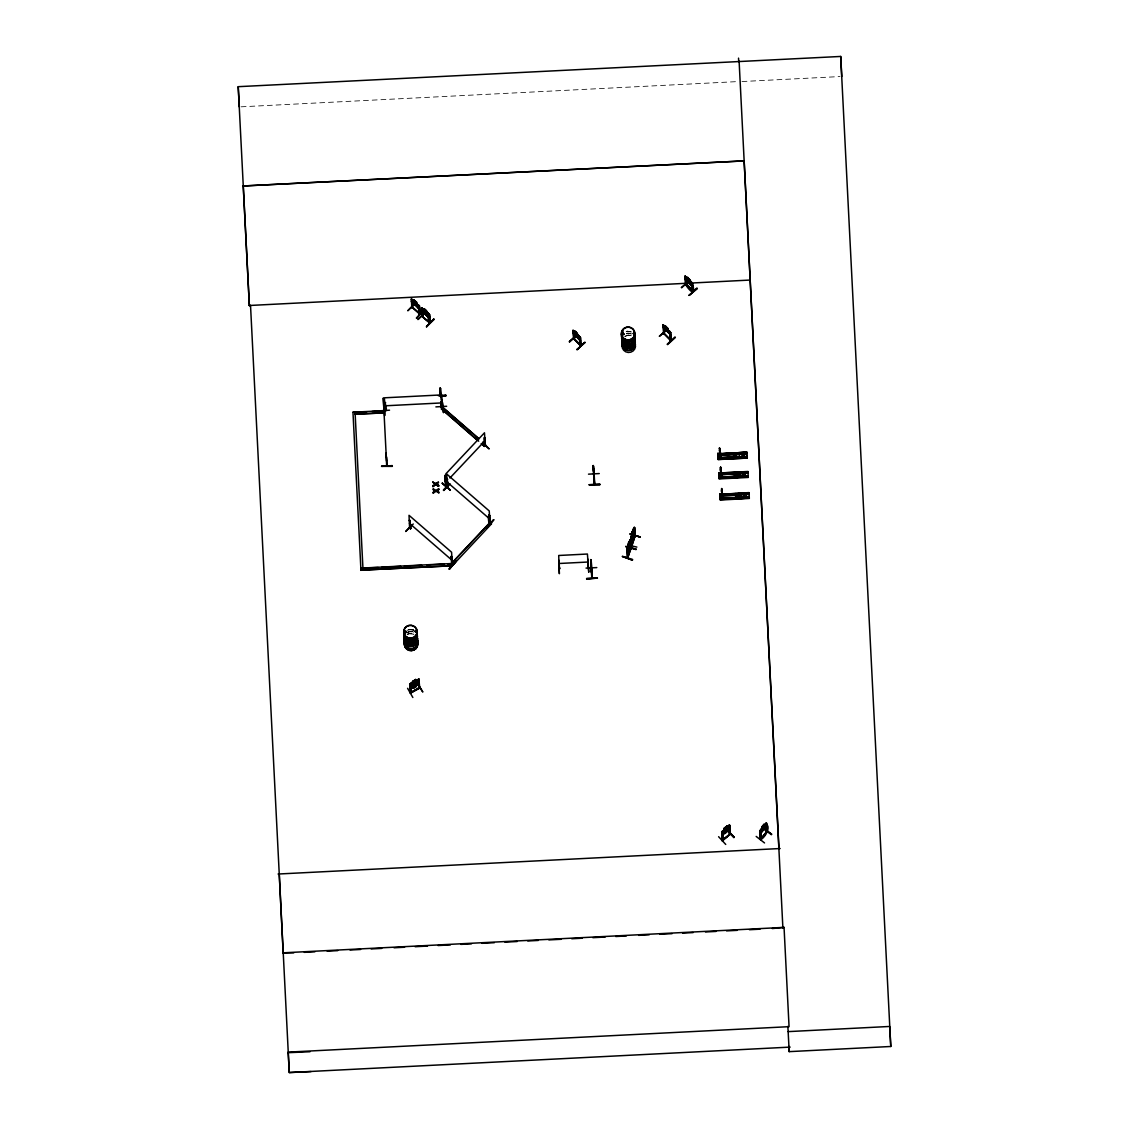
<?xml version="1.0" encoding="UTF-8"?>
<svg xmlns="http://www.w3.org/2000/svg" width="1129" height="1129" viewBox="0 0 1129 1129"><rect width="100%" height="100%" fill="white"/><g stroke="black" fill="none" stroke-linecap="round" stroke-linejoin="round"><path stroke-width="0.75" stroke-dasharray="5 3.75" d="M624.873 336.244L628.204 335.172L631.619 335.892M407.047 632.508L410.406 631.337L413.877 632.042A6.689 6.435 -3.1 0 0 407.117 632.452M626.214 331.404L631.407 331.799A6.718 6.464 -3.1 0 0 626.256 331.376M626.369 333.478A6.703 6.449 -3.1 0 1 631.492 333.874A6.718 6.464 -3.1 0 0 626.369 333.619L629.883 333.323M626.341 333.535L628.091 333.224M241.084 106.818L738.041 81.57M741.965 81.542L840.018 76.56M413.764 630.024L408.543 629.629A6.703 6.449 -3.1 0 1 413.694 630.01M412.198 631.563L413.891 632.141M408.599 629.996A6.703 6.449 -3.1 0 1 413.708 630.377M406.948 630.504A6.816 6.548 -3.1 0 1 413.75 630.151M407.132 632.776A6.689 6.435 -3.1 0 1 413.821 632.438M407.216 634.427A6.703 6.449 -3.1 0 1 413.92 634.089M626.27 331.743A6.718 6.464 -3.1 0 1 631.407 332.138M626.383 333.817A6.703 6.449 -3.1 0 1 631.506 334.198M626.454 335.623A6.816 6.548 -3.1 0 1 629.982 335.44M624.901 336.555A6.718 6.464 -3.1 0 1 631.619 336.216M626.468 335.468A6.718 6.464 -3.1 0 1 631.605 335.849M408.783 633.736L407.146 634.47A6.816 6.548 -3.1 0 1 413.976 634.244L408.769 633.722"/><path stroke-width="1.5" d="M419.663 314.215L412.198 306.919M410.688 528.499L409.531 519.919L410.688 528.541L409.869 527.553M418.986 313.707L418.746 305.324L418.944 313.749C421.879 317.066 418.167 299.425 419.325 308.443L418.422 308.556M419.974 313.876L412.057 307.215L411.789 302.417M424.25 309.741L421.54 307.737L421.95 316.007M422.938 316.656L422.585 310.249M421.865 316.289L430.064 322.767L429.641 314.751C427.538 311.745 428.103 325.067 429.486 321.836M430.064 322.711L428.992 322.047M447.973 487.474L447.267 486.528M447.352 486.599L448.171 487.587L448.072 482.323M447.267 486.881L448.425 486.966M451.544 564.204L452.277 565.121M452.517 564.556L451.445 564.19L452.503 564.401M489.436 522.826L490.184 523.546L489.746 515.544C487.361 512.27 488.857 526.283 489.421 522.544M745.338 453.886L719.455 455.241M720.542 475.365L720.457 474.561L720.5 475.365M721.614 496.421C721.84 496.026 720.316 495.857 720.344 496.407M387.12 465.656L386.654 457.005M593.713 474.095L593.628 473.46M594.235 475.097L594.207 474.279M594.136 483.494L594.221 484.369M591.031 565.954L591.709 569.298M404.662 631.887L405.424 632.804L406.073 631.817M415.74 632.099L416.53 631.534M622.404 333.478L622.912 334.551L623.674 333.718M624.027 333.817L623.829 334.565M633.171 333.492L634.173 333.055M733.935 455.156L734.104 456.102M735.021 474.251L734.951 475.21M440.917 395.912L441.044 397.309L440.493 388.305L440.508 395.63M440.846 402.305L441.453 406.539M627.315 557.472L626.821 549.273L630.053 539.662L630.674 549.343L631.083 548.087L630.222 540.241L630.264 548.708M628.077 556.865L627.893 545.702M631.069 536.67C628.825 564.077 640.199 514.824 631.647 545.293M634.498 536.106L634.978 536.727L635.345 535.781M635.246 535.583L631.958 545.505L631.506 536.402M635.274 535.795L634.456 527.638L634.964 536.444M580.292 337.486L580.828 346.166L580.504 344.867M573.08 330.36L573.772 338.502L580.969 345.432M663.57 333.14L670.838 340.718M664.007 332.843L664.205 334.071L663.429 325.124L664.332 334.142L663.894 332.843M670.076 340.027L669.737 332.039L670.668 332.462L671.19 340.549L664.318 333.93M663.429 325.124L663.781 333.055L671.106 340.478L670.189 339.871M689.791 280.599L691.131 284L687.688 281.262L686.333 277.395L687.533 278.298L687.476 277.127L692.402 283.379C699.373 308.457 673.293 267.545 692.853 291.691M691.696 283.224C692.684 282.01 692.275 292.552 692.105 290.929M634.554 529.741L631.28 539.45M634.442 529.699L631.704 539.309M384.424 411.422L384.453 410.801M387.176 465.543L387.134 464.823M441.016 396.843L440.917 396.011M622.389 556.555L632.494 560.182L622.404 556.343L632.663 559.462M636.883 547.085L630.885 545.716M718.764 455.283L718.298 455.975M627.272 549.004L627.724 558.121L628.133 556.851M632.311 544.122L632.141 545.335M418.365 680.491C418.774 676.737 419.353 690.906 418.492 687.942L410.18 692.811L419.565 688.125M410.871 684.597C409.601 682.805 411.196 693.756 411.393 692.26M418.506 688.238L419.296 687.674M418.52 687.843L419.734 687.97L418.873 679.051L409.658 684.118L415.726 679.404L415.74 680.575L418.93 679.15M558.982 560.351L559.476 568.48M588.124 567.294L587.687 558.897M412.339 299.834L411.365 299.481L412.508 308.189L412.424 301.429M418.944 313.749L419.325 313.029M422.19 315.739L423.036 316.67L421.992 316.12M409.601 527.892L409.023 515.318L451.586 552.236L452.362 565.192L451.374 556.216L451.572 564.641L451.953 563.921M410.279 528.824L409.629 527.977L410.773 528.259M489.252 523.306L490 523.588M490.254 523.32L489.196 517.999M627.922 546.041L628.02 547.875L628.938 543.021L626.793 549.371M631.704 536.896L633.933 527.737L631.026 536.769M632.085 532.112L631.873 544.136M446.265 486.331L446.096 483.113M484.468 437.431L485.188 445.687L484.539 446.378L484.468 437.431L484.186 446.223L485.258 445.602M628.034 544.347C627.287 549.287 629.036 538.392 629.022 542.724L629.799 540.382M633.242 528.993L632.155 532.225M630.575 540.339L629.926 541.13M634.808 527.737L634.159 528.527M627.357 551.883L630.024 544.319L627.047 552.053M636.177 549.216L625.734 546.464L636.163 549.244M640.228 537.164L629.982 534.017L640.242 536.952M573.419 338.375L574.153 339.504L573.744 331.418C570.964 327.368 583.298 340.859 579.375 336.414M579.967 345.093L579.925 337.148L580.08 345.559M686.079 284.903C684.188 280.698 702.746 302.191 686.559 284.931M686.559 285.072C685.642 267.15 685.628 283.435 686.545 284.635M766.408 823.041L760.494 829.533L759.873 833.47L760.833 833.512L766.633 825.581M559.899 568.734L559.871 568M404.732 631.718L404.69 632.875M404.986 631.45L404.775 632.325M406.327 632.296L404.563 632.607M622.051 333.69L623.279 332.914M622.545 339.744L622.418 340.506M733.935 455.227L734.739 454.295M734.923 474.617L735.727 473.672M737.152 475.38L737.223 474.42M630.024 533.862L640.27 537.009M625.762 546.507L636.036 549.611M756.176 836.42L764.531 842.94M728.911 826.386L729.56 834.754L728.911 826.386L729.884 826.033L729.729 834.373M629.065 542.583L629.474 541.398L627.47 549.498M594.715 484.073L593.656 466.164M729.729 827.726C728.671 830.746 724.776 834.656 721.883 834.613L722.899 834.726M441.524 406.13L441.213 401.966M385.116 410.434L384.396 397.817L441.806 394.896L442.399 407.879L441.383 407.174L442.554 407.837M441.637 407.64L441.453 407.879M627.357 557.571L631.012 548.355L627.71 557.825M759.803 830.746L760.283 839.496L767.043 831.127M767.254 831.833L766.365 831.932M633.919 527.822L634.399 527.088L634.907 536.741M629.672 540.424L630.165 539.69M630.631 547.946L627.795 557.698M409.756 685.952L410.66 684.343L411.083 692.218M409.898 686.7L411.027 687.18L419.071 681.789L418.182 683.285L410.956 687.251L409.855 686.855M446.265 486.204L447.282 485.95M484.906 445.447L484.454 446.463L485.258 445.405M762.004 827.769L761.017 831.254L765.307 826.132L765.208 824.297L764.079 825.285L764.023 824.311M484.186 446.082L484.891 445.151M405.861 632.55L405.706 631.407M634.159 333.563L633.228 333.605M734.556 456.412L736.179 455.904M737.152 475.295L735.275 475.634M736.094 495.433L737.703 494.939M412.847 697.482L407.597 688.309M386.019 410.377L384.989 410.279M386.033 409.982L386.132 409.968M441.495 407.174C441.185 410.236 442.187 396.519 441.1 399.821M722.066 840.484L729.715 834.627M722.165 840.456L730.153 833.696L729.588 825.073L728.727 825.454L729.588 825.073M723.11 840.018L723.124 839.92M729.503 834.726L730.011 833.696M450.259 490.212L442.314 483.085M719.342 475.365L720.358 475.267M762.019 828.093L764.093 825.624L764.192 827.458L762.117 829.928L761.948 826.781L764.093 824.184L764.178 825.355M761.271 838.96L760.833 830.902L759.93 831.41L760.636 839.736L766.817 832.144M766.309 832.313L765.942 824.212C771.53 826.329 764.926 837.859 760.763 839.581M760.212 831.621L760.833 830.902M766.845 823.718L765.942 824.212M759.944 833.371L765.998 827.374M764.206 829.208L771.77 834.317L763.359 827.853M413.722 685.148L411.817 687.307L414.329 685.035L417.024 684.442L414.992 684.428M720.471 475.323L720.514 474.547L746.325 473.39M413.835 304.336L407.795 310.771L414.23 304.534M412.17 307.257L412.41 308.076M418.746 305.324L419.48 305.945L418.506 305.592M421.54 307.737L428.413 313.439L424.095 308.654L426.734 310.912M422.246 308.909L421.78 308.019L422.627 316.924M421.611 310.461L422.528 312.154M416.7 318.378L422.274 311.421M424.151 309.642L422.867 309.036L424.321 312.789L428.06 315.231L426.621 311.943L429.316 314.624M416.333 318.039L422.373 311.646M424.391 313.354L417.956 319.578L423.982 313.142M429.359 314.582L428.455 313.354M429.641 314.751L428.667 314.398M428.738 317.348L422.556 312.056L428.653 317.432L429.584 317.15M429.091 322.414L428.907 314.13M433.621 318.928L434.072 319.479L426.437 326.845L433.734 319.168M426.48 326.733L433.691 319.14M447.663 479.5L447.183 478.611L447.917 487.234M409.531 519.919L410.519 528.88M449.794 483.932L443.372 490.169L449.398 483.734M443.81 490.55L449.737 483.904M411.746 525.041L405.72 531.477L413.242 523.997M482.436 443.02L489.139 448.919L485.484 445.066M489.746 515.544L488.772 515.191M452.094 556.837L451.12 556.484M489.577 522.953L489.774 523.828M486.599 527.511L493.754 519.735L486.599 527.624M486.655 527.695L493.726 519.707M456.088 561.028L449.342 569.312L456.116 561.057M448.89 568.917L456.201 561.254M419.184 305.79L411.309 299.002L412.268 299.34M411.45 301.641L418.478 308.64M413.877 299.919L414.23 304.957L413.877 299.919L416.573 302.106M414.004 300.822L412.72 300.201L412.819 302.036L417.885 306.439L416.403 302.149M414.018 301.358L416.474 303.461L416.573 305.296L414.131 303.179M416.629 303.094L416.488 302.064M477.384 440.31L441.467 408.91L442.864 407.414L478.781 438.56M441.481 409.164L442.864 407.414M449.921 478.019L484.92 440.818M482.775 442.032L485.442 444.332L484.031 445.828L481.363 443.528M451.431 565.812L360.941 570.159L451.431 565.812L451.318 563.554L489.944 522.501L491.496 523.842L452.884 565.149L451.318 563.554L360.843 568.141L378.257 567.506M718.608 836.702L725.735 844.436M573.758 330.698L575.578 332.406M573.744 331.418L574.52 339.25M573.137 332.9L580.433 340.281M575.437 331.305L577.921 334.748L575.437 331.305L575.494 332.476L574.294 331.587L574.393 333.422L579.092 338.178L577.752 334.777M574.873 336.611L569.242 341.692L576.354 335.821M576.298 335.793L569.581 342.016M573.701 338.418L573.08 330.176M579.403 336.414L577.836 334.692M579.925 337.148L580.588 337.825L579.657 337.402M579.643 340.422L580.433 340.111M577.046 349.44L584.878 342.299L577.159 349.694M685.867 284.31L685.035 276.083L689.367 279.696L687.9 278.214M685.176 278.722L692.458 286.103M691.682 286.23L686.065 280.387M681.281 287.514L688.394 281.813M689.904 279.583L689.96 280.571M688.394 281.643L681.662 287.754M691.527 282.165L685.388 276.309L685.783 277.24M689.099 295.276L697.016 288.361M696.918 288.121L689.085 295.431L697.327 288.671M664.078 329.315L663.16 324.827L670.358 332.279L669.539 330.98M663.217 327.537L670.598 334.847L669.666 334.96M665.574 326.93L665.517 325.942L665.574 327.128L664.374 326.225L664.473 328.059L669.172 332.815L667.832 329.414M666.068 330.232L659.322 336.343L666.435 330.472M667.86 328.483L665.433 326.027M668.001 329.386L667.874 328.356M670.668 332.462L669.737 332.039M674.973 336.95L667.183 344.26M675.368 337.5L667.535 344.641M765.631 823.436L766.478 822.942L767.057 831.41M760.819 838.692L760.537 830.676M383.973 410.829L371.949 411.506M594.658 483.283L594.673 484.299L593.642 473.714M418.93 688.238L410.363 693.121L409.813 684.16L409.898 688.591L419.113 683.511M724.225 828.277L726.949 826.089L724.225 828.277L723.167 832.525L726.991 830.055L728.177 826.301L726.836 827.105M728.798 825.539L721.741 831.974L722.659 830.817M724.395 829.547L726.85 827.43M724.493 831.396L726.949 829.279M723.139 840.202C720.866 814.461 723.562 859.24 721.756 831.819M721.967 832.765L722.701 832.144M729.151 826.654L729.884 826.033M729.489 834.514L722.546 840.498M730.322 834.091L722.532 840.752M726.709 829.97L734.287 837.309L727.118 829.589M485.244 445.306L484.482 432.802L445.856 473.855L446.534 486.528M623.406 334.325L622.714 333.38M623.787 334.494L622.615 334.692M404.902 631.718L405.932 631.803M734.231 454.705L735.36 454.267L736.306 455.41M766.873 831.551L760.748 839.299M412.805 682.043L411.295 683.228L411.393 685.063L412.974 685.007L417.335 681.789L417.236 679.954L415.684 680.477L415.627 679.489M435.738 484.539L432.957 486.557L435.738 484.539L438.645 486.274L435.752 484.708M433.282 493.105L436.076 491.242L438.983 492.978L436.627 490.805L438.8 489.393L436.641 490.974L438.927 492.018M438.419 482.027C430.883 486.373 443.231 479.289 436.302 484.27L438.602 485.484L436.302 484.27M433.296 493.274L433.24 492.272L435.455 490.988L433.07 488.801L436.006 490.55L438.758 488.561L438.8 489.563M433.254 492.442L435.455 490.819L433.113 489.746M441.002 405.113L441.016 406.13M441.439 406.242L441.495 405.311M441.425 407.414L442.596 407.4M410.885 688.408L418.04 684.456M412.974 688.14C420.722 682.89 411.76 690.849 412.988 687.251M722.772 839.92L722.461 831.875M412.833 682.382L415.698 680.801L415.797 682.636L411.436 685.839L411.535 687.674L413.087 687.166M419.734 688.041L410.589 693.065M416.982 683.158L422.825 692.021L417.462 683.045M737.801 496.845L735.953 495.941M422.105 315.668L421.95 311.223M447.536 486.543L447.183 478.611M418.915 688.492L418.182 680.18M386.118 410.702C387.318 408.811 383.945 400.499 385.624 402.616M441.622 407.4L442.455 407.371M442.385 407.597L441.538 407.823M692.444 290.972L691.964 282.97M573.687 338.121L580.983 345.714M670.358 339.716L670.09 333.394M428.667 317.263L429.5 317.066M735.727 473.757L737.237 474.505M384.608 405.184L384.664 415.712L384.664 405.184M412.029 306.933L419.903 313.806M422.754 316.783L429.909 323.106L429.359 314.441M447.606 486.331L448.411 487.178M670.795 340.521L670.372 332.124L670.428 334.833M559.095 563.371L559.349 573.73L558.714 555.482L587.419 554.029L588.759 572.234L587.913 561.917M593.6 472.995L593.162 465.557L593.332 466.362M593.544 470.214L593.431 468.196M593.289 465.543L594.306 484.426L593.642 474.011L593.91 475.718M383.916 402.799L384.41 411.845M442.314 402.418L443.499 412.72L442.455 402.39M378.765 410.9L389.533 410.18M392.327 465.585L381.574 466.376L392.37 466.305M588.505 474.166L599.259 473.559M599.852 483.946L589.112 484.722L599.894 484.651M589.112 484.835L599.894 484.68M590.665 559.603L591.159 566.024M590.862 561.071L591.187 560.111L591.836 578.373L590.777 559.589M590.707 560.323L591.497 572.22M590.919 564.274L590.933 562.242L591.003 565.742M596.804 567.591L586.036 568.099M597.396 578.048L586.671 579.233L586.628 578.5L597.41 578.175M586.643 578.669L597.396 577.879M250.539 305.564L249.354 305.62L238.219 86.679L840.696 56.45L841.782 76.476M744.152 160.897L243.243 185.975L744.152 160.897L778.996 849.347M243.257 186.341L249.354 305.493L750.235 280.048M440.127 388.503L440.395 396.166M440.169 389.251L440.493 388.305M438.405 395.743L446.096 395.362L441.51 396.166M439.943 395.7L446.096 395.39M441.495 395.997L446.11 395.813M384.834 405.819L442.243 402.898M446.647 406.271L435.879 406.892M360.955 570.399L352.968 412.226L383.761 410.66L383.874 412.918L355.155 414.131L383.874 412.918M366.897 411.76L352.968 412.226M719.441 447.945L719.483 448.876C719.653 444.854 719.695 455.029 719.695 448.58M718.143 459.447L747.299 458.064L718.143 459.559L717.832 453.35L720.782 453.195L720.824 454.013M717.832 453.985L746.975 452.193L717.832 453.886L746.975 452.235L747.299 458.078M718.157 454.677L718.284 457.132M719.596 454.634L747.045 453.449L717.889 454.874M717.691 455.453L717.917 455.213M745.352 453.985L719.483 455.128L719.526 455.975M719.963 457.753L719.893 452.32L719.963 457.753L719.752 453.957M721.487 457.57L743.785 456.469M747.215 456.356L718.058 457.739L718.115 459.037L747.271 457.4L718.129 459.15M718.072 458.12L747.229 456.652M718.086 458.529L747.243 456.949M719.822 458.656L747.243 457.457M444.826 476.212L445.814 483.833L444.784 475.394L445.419 476.184M445.461 476.89L445.602 479.529M445.645 480.474L445.009 479.557M445.066 480.785L445.729 482.238L445.645 480.319L445.08 481.222M720.471 468.366L720.627 467.096L720.471 468.267M445.094 481.476L445.729 482.238M445.179 483.029L445.814 483.833M718.806 472.726L721.77 472.585L721.812 473.404L718.848 473.545L718.806 472.726L719.117 478.936L748.273 477.44L747.948 471.485L718.806 473.107L747.991 472.289M747.962 471.767L718.792 472.966M718.877 474.067L718.947 475.408L718.848 474.067L746.283 472.614M718.863 474.265L748.005 472.585M718.863 474.363L748.019 472.896M720.683 474.787L746.325 473.277M718.665 474.843L719.131 474.053L719.258 476.509M720.739 477.045L746.467 475.732L720.754 477.172M748.245 476.734L719.102 478.428L719.046 477.496L748.188 475.732M720.782 477.736L748.217 476.339M719.074 477.92L748.231 476.438M721.713 488.462L721.643 491.736L721.713 488.702M719.879 493.839L722.828 493.683L722.87 494.502L719.921 494.657L719.879 493.839L720.189 500.048L749.346 498.453L749.021 492.78L719.879 494.417M719.879 494.361L749.021 492.597M719.907 494.869L749.049 493.288M749.077 493.698L719.935 495.476M719.949 496.224L720.203 495.165L720.33 497.621M720.133 498.919L749.261 496.845L720.119 498.609L720.161 499.526L749.289 498.044M720.133 499.032L749.289 497.55M381.729 567.337L400.866 566.363M404.351 566.179L421.752 565.304M426.974 565.036L444.374 564.147M447.846 563.978L451.332 563.794L489.958 522.755L491.496 523.842M559.151 563.498L587.856 562.03M278.073 874.029L780.139 848.528M772.335 928.56L784.048 927.375L283.153 952.82L293.752 952.876M304.308 952.34L314.864 951.803M327.17 951.168L337.74 950.632M350.046 950.011L360.603 949.475M371.159 948.939L381.729 948.402M394.035 947.781L404.591 947.245M415.147 946.709L427.468 946.074M438.024 945.537L450.344 944.917M460.9 944.38L471.456 943.844M482.012 943.308L494.333 942.687M504.889 942.15L517.209 941.515M527.765 940.979L538.321 940.443M548.877 939.907L561.198 939.286M571.754 938.749L582.31 938.213M592.866 937.677L605.186 937.056M615.742 936.52L626.299 935.983M638.619 935.348L649.175 934.812M659.731 934.276L672.051 933.655M682.608 933.119L693.164 932.582M705.484 931.961L716.04 931.425M726.596 930.889L737.152 930.352M749.473 929.717L760.029 929.181M788.127 1031.624L889.694 1026.459L890.781 1046.484L789.213 1051.635L787.859 1026.36M790.159 1047.105L289.278 1072.55L288.177 1052.115L789.058 1026.67L784.048 927.375M249.354 305.493L250.525 305.437L289.278 1072.55L311.068 1071.59M288.205 1052.694L309.995 1051.734M632.099 533.184L632.268 531.745M631.393 535.273L633.171 530.418L632.254 535.273L632.155 533.438M580.461 344.909L580.066 345.164M418.972 680.872L417.73 680.448L410.589 684.357M417.786 680.547L418.859 680.928M432.957 486.557L432.901 485.555L435.117 484.285L432.732 482.097L435.667 483.678M435.667 483.847L432.732 482.097M419.48 313.933L419.48 305.945M663.076 324.898L663.866 325.406M447.761 486.317L447.366 486.938M735.543 475.888L734.951 475.126M580.574 345.784L573.391 338.432M386.682 466.009L386.062 453.096M761.962 826.908L762.019 827.896M764.206 829.053L771.403 834.754M429.824 323.035L422.006 316.416M446.491 477.779L445.842 478.484M442.878 407.654L478.795 438.814M441.467 408.91L478.71 441.213M481.377 443.768L484.045 446.082L485.442 444.332M447.098 482.027L489.676 518.945M409.446 523.32L452.023 560.252M584.935 342.468L577.046 349.609L584.949 342.51M579.727 340.337L573.306 332.9M726.709 829.801L733.85 837.69M693.065 291.508L692.402 283.379L691.414 282.236M416.051 685.557L417.476 684.4L417.377 682.565L412.932 684.202L412.649 681.083M421.766 310.447L422.613 312.07M411.464 301.626L412.311 303.32M406.384 631.817L405.071 631.182L404.394 632.438M685.261 278.651L686.037 280.486M591.681 568.226L592.203 578.231L591.187 560.111M719.258 474.787L719.201 474.617M593.275 467.378L593.36 468.747M593.826 474.152L593.798 475.718M593.374 469.212L593.529 471.696M591.187 568.903L591.243 569.82M721.516 488.885L721.53 489.365M722.08 495.532L722.01 494.431M721.84 495.448L721.995 498.242L721.925 492.808L722.221 498.242L721.798 494.446M592.245 577.117L592.302 578.119M591.765 578.161L591.667 577.441M392.37 466.333L381.56 466.206M384.029 411.76L383.916 410.646L383.916 411.662M386.767 465.967L386.598 465.148M738.535 58.129L738.719 61.446M766.323 822.97L766.577 832.242M744.025 452.433L744.279 457.598M744.999 471.823L745.267 476.988M746.071 493.034L746.34 498.199M763.67 824.904L762.329 826.499M742.049 452.644L742.317 457.809M743.037 472.021L743.291 477.087M744.096 493.02L744.35 498.199M739.1 452.785L739.354 457.852M740.074 472.176L740.328 477.242M741.132 493.175L741.4 498.341M736.461 452.814L736.715 457.979M737.435 472.19L737.703 477.369M738.507 493.401L738.775 498.581M733.497 452.969L733.765 458.134M734.485 472.345L734.753 477.623M735.558 493.556L735.812 498.722M721.022 457.965L721.078 458.882L720.782 453.195M722.01 477.341L722.052 478.273L721.77 472.585M723.068 498.453L723.124 499.371L722.828 493.683M720.175 457.753L719.963 453.943M720.006 454.295L719.54 449.737L719.78 454.31M720.979 473.686L720.514 469.128L720.768 473.7M722.052 494.784L721.586 490.226L721.826 494.798M717.832 453.35L717.875 454.168L747.017 452.898L717.861 454.394L717.818 453.675M719.935 495.179L719.992 496.054M729.489 825.172L729.63 827.797M726.864 826.005L727.048 831.043M726.356 826.668L724.762 828.023M724.324 828.234L724.592 833.16M685.12 275.998L685.543 284.72M663.16 324.827L663.584 333.535M628.867 541.708L628.909 542.682M580.588 337.825L581.026 345.827M591.046 566.278L591.384 572.417M577.314 333.549L575.846 332.067M490.014 523.884L489.238 510.943L446.675 474.011L447.38 487.036M451.374 556.216L451.925 564.26M440.564 396.321L440.098 387.783L440.014 388.602M429.274 314.525L429.472 317.277L428.597 317.489L426.79 315.922L426.593 311.929M426.141 310.743L424.56 309.388M411.408 298.903L411.803 307.638M418.873 679.051L419.014 683.553M416.107 686.545L415.994 685.458L416.008 686.559M415.938 685.247L415.839 683.412L412.974 684.993L413.073 686.827M415.119 679.94L413.285 680.942M415.486 686.686L413.637 687.702M413.031 687.067L413.143 688.154M384.043 411.873L383.281 397.958L386.499 461.098M355.07 412.367L362.931 568.042M238.219 86.679L239.32 106.902M720.951 473.319L721.163 477.13L720.866 471.696L720.937 477.144L720.725 473.333M720.274 495.8L720.302 496.492M719.921 495.744L719.963 496.548M840.696 56.45L890.781 1046.484M788.945 1046.357L789.213 1051.635M739.114 61.234L782.891 928.024M440.959 397.493L441.016 398.424M440.846 401.98L441.072 406.454M438.588 485.315L438.645 486.274M749.106 494.389L720.006 496.45M749.317 498.101L720.147 499.244M748.259 476.946L719.088 478.131M720.641 467.321L720.584 470.624L720.627 467.152M717.875 454.677L717.917 456.017M440.07 389.604L440.141 390.973M279.244 873.973L283.181 953.412M417.038 634.131A6.703 6.449 -3.1 0 1 410.095 642.542A6.703 6.449 -3.1 0 1 404.676 633.2M415.147 631.323A6.703 6.449 -3.1 0 1 416.291 632.607M417.123 635.98A6.689 6.435 -3.1 0 1 410.194 644.377A6.689 6.435 -3.1 0 1 404.789 635.048M416.164 630.024A6.718 6.464 -3.1 0 1 410.829 639.988A6.718 6.464 -3.1 0 1 404.521 630.617M417.123 633.849A6.816 6.548 -3.1 0 1 410.067 642.401A6.816 6.548 -3.1 0 1 404.577 632.903M415.218 631.012A6.816 6.548 -3.1 0 1 416.361 632.311A6.703 6.449 -3.1 0 0 415.133 630.956M417.01 633.75A6.703 6.449 -3.1 0 1 410.067 642.175A6.703 6.449 -3.1 0 1 404.662 632.833M416.178 630.391A6.718 6.464 -3.1 0 1 410.857 640.355A6.718 6.464 -3.1 0 1 404.549 630.984M417.476 640.256A6.816 6.548 -3.1 0 1 410.42 648.822A6.816 6.548 -3.1 0 1 404.916 639.324M417.462 642.161A6.689 6.435 -3.1 0 1 411.408 650.572A6.689 6.435 -3.1 0 1 404.535 642.81M417.349 637.941A6.816 6.548 -3.1 0 1 410.293 646.494A6.816 6.548 -3.1 0 1 404.803 637.109M404.789 636.996A6.816 6.548 -3.1 0 0 410.293 646.494A6.816 6.548 -3.1 0 0 417.349 638.054M417.462 640.143A6.816 6.548 -3.1 0 1 410.406 648.695A6.816 6.548 -3.1 0 1 404.916 639.212M417.137 636.177A6.689 6.435 -3.1 0 1 410.208 644.574A6.689 6.435 -3.1 0 1 404.803 635.246M417.462 642.274A6.689 6.435 -3.1 0 1 411.408 650.685A6.689 6.435 -3.1 0 1 404.549 642.937M633.976 334.367A6.718 6.464 -3.1 0 1 629.53 344.232A6.718 6.464 -3.1 0 1 621.754 336.555M622.347 334.96A6.718 6.464 -3.1 0 1 623.349 333.563M635.119 339.279A6.703 6.449 -3.1 0 1 627.004 345.911A6.703 6.449 -3.1 0 1 622.446 336.696M634.061 336.103A6.703 6.449 -3.1 0 1 634.808 337.613M633.962 334.001A6.718 6.464 -3.1 0 1 629.502 343.865A6.718 6.464 -3.1 0 1 621.74 336.174M622.333 334.593A6.718 6.464 -3.1 0 1 623.321 333.196M633.835 331.785A6.718 6.464 -3.1 0 1 632.311 340.393A6.718 6.464 -3.1 0 1 623.25 339.716A6.718 6.464 -3.1 0 1 623.208 330.995M635.147 339.392A6.718 6.464 -3.1 0 1 627.004 346.053A6.718 6.464 -3.1 0 1 622.446 336.809M634.075 336.216A6.718 6.464 -3.1 0 1 634.823 337.74M633.863 332.152A6.718 6.464 -3.1 0 1 628.528 342.129A6.718 6.464 -3.1 0 1 622.22 332.745M635.062 342.186A6.718 6.464 -3.1 0 1 628.119 350.625A6.718 6.464 -3.1 0 1 622.686 341.254M635.175 344.035A6.718 6.464 -3.1 0 1 628.218 352.474A6.718 6.464 -3.1 0 1 622.785 343.103M634.935 339.603A6.718 6.464 -3.1 0 1 627.978 348.042A6.718 6.464 -3.1 0 1 622.545 338.672A6.816 6.548 -3.1 0 0 627.978 348.254A6.816 6.548 -3.1 0 0 635.02 339.702M635.048 341.819A6.718 6.464 -3.1 0 1 628.091 350.258A6.718 6.464 -3.1 0 1 622.672 340.887M634.95 339.984A6.718 6.464 -3.1 0 1 627.992 348.409A6.718 6.464 -3.1 0 1 622.573 339.053M635.133 339.603A6.703 6.449 -3.1 0 1 627.018 346.25A6.703 6.449 -3.1 0 1 622.474 337.021M630.194 542.301L629.883 544.333L630.194 542.301M442.272 483.268L450.358 490.127L442.328 483.254M440.239 390.422L440.225 392.511L440.239 390.422M747.539 496.873L720.119 498.524L747.539 496.972M426.635 312.267L424.179 310.165L424.278 311.999L426.748 314.102L426.635 312.267M415.98 301.937L414.414 300.568L415.98 301.937M689.805 280.923L687.547 278.637L687.646 280.472L689.918 282.758L689.805 280.923M667.394 328.186L665.927 326.718L667.394 328.186M667.86 329.753L665.588 327.452L665.687 329.287L667.959 331.587L667.86 329.753M577.78 335.101L575.508 332.815L575.607 334.65L577.879 336.95L577.78 335.101M424.165 309.826L424.095 308.654L424.081 309.727M407.329 637.433A6.718 6.464 -3.1 0 0 417.123 631.337A6.718 6.464 -3.1 0 0 406.765 626.27A6.718 6.464 -3.1 0 0 407.329 637.433M407.343 637.617A6.703 6.449 -3.1 0 0 417.123 631.534A6.703 6.449 -3.1 0 0 406.779 626.468A6.703 6.449 -3.1 0 0 407.343 637.617M625.014 339.222A6.718 6.464 -3.1 0 0 634.794 333.126A6.718 6.464 -3.1 0 0 624.45 328.045A6.718 6.464 -3.1 0 0 625.014 339.222M625.029 339.392A6.703 6.449 -3.1 0 0 634.794 333.309A6.703 6.449 -3.1 0 0 624.464 328.243A6.703 6.449 -3.1 0 0 625.029 339.392"/></g></svg>
